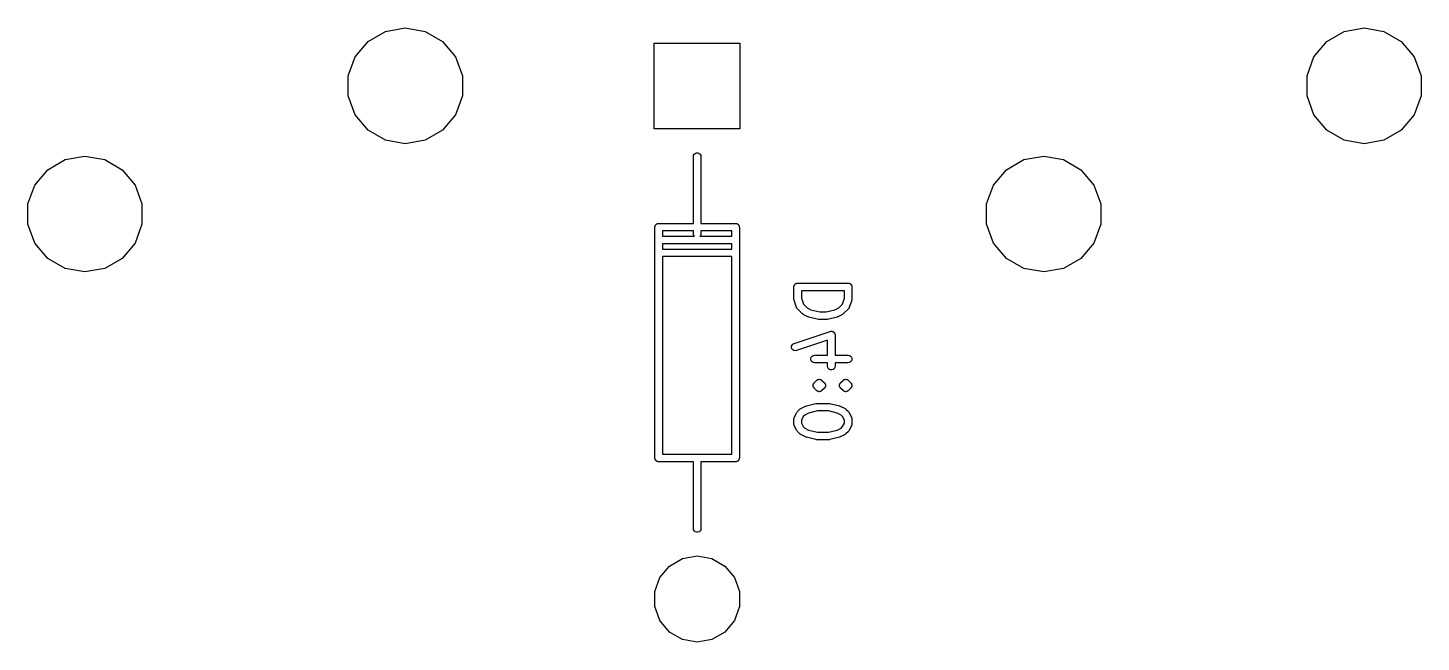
# Model space of a CAD drawing. Extents: x 17 to 274, y -105 to -6.
# Drawn here: x 17.06 to 44.67, y -27.94 to -15.77 of the extents above; entities that cross this region are included whole.
import ezdxf

# ---------------------------------------------------------------- set-up
doc = ezdxf.new("R2010")
doc.units = 0
doc.header["$MEASUREMENT"] = 0
doc.layers.add('BLACK', color=7, linetype='CONTINUOUS')

msp = doc.modelspace()

# ---------------------------------------------------------------- linework, layer by layer
at = {"layer": 'Black'}
for p, q in [((23.8025, -16.0411), (24.1476, -15.8418)), ((24.1476, -15.8418), (24.54, -15.7726)), ((24.54, -15.7726), (24.9324, -15.8418)), ((24.9324, -15.8418), (25.2775, -16.0411)), ((42.8025, -16.0411), (43.1476, -15.8418)), ((43.1476, -15.8418), (43.54, -15.7726)), ((43.54, -15.7726), (43.9324, -15.8418)), ((43.9324, -15.8418), (44.2775, -16.0411)), ((23.5464, -16.3463), (23.8025, -16.0411)), ((25.2775, -16.0411), (25.5336, -16.3463)), ((29.4728, -17.7752), (29.4728, -16.0759)), ((29.4728, -16.0759), (31.1721, -16.0759)), ((31.1721, -16.0759), (31.1721, -17.7752)), ((42.5464, -16.3463), (42.8025, -16.0411)), ((44.2775, -16.0411), (44.5336, -16.3463)), ((23.4101, -16.7208), (23.5464, -16.3463)), ((25.5336, -16.3463), (25.6699, -16.7208)), ((42.4101, -16.7208), (42.5464, -16.3463)), ((44.5336, -16.3463), (44.6699, -16.7208)), ((23.4101, -17.1192), (23.4101, -16.7208)), ((25.6699, -16.7208), (25.6699, -17.1192)), ((42.4101, -17.1192), (42.4101, -16.7208)), ((44.6699, -16.7208), (44.6699, -17.1192)), ((23.5464, -17.4937), (23.4101, -17.1192)), ((25.6699, -17.1192), (25.5336, -17.4937)), ((42.5464, -17.4937), (42.4101, -17.1192)), ((44.6699, -17.1192), (44.5336, -17.4937)), ((23.8025, -17.7989), (23.5464, -17.4937)), ((25.5336, -17.4937), (25.2775, -17.7989)), ((42.8025, -17.7989), (42.5464, -17.4937)), ((44.5336, -17.4937), (44.2775, -17.7989)), ((24.1476, -17.9982), (23.8025, -17.7989)), ((25.2775, -17.7989), (24.9324, -17.9982)), ((31.1721, -17.7752), (29.4728, -17.7752)), ((43.1476, -17.9982), (42.8025, -17.7989)), ((44.2775, -17.7989), (43.9324, -17.9982)), ((24.54, -18.0674), (24.1476, -17.9982)), ((24.9324, -17.9982), (24.54, -18.0674)), ((43.54, -18.0674), (43.1476, -17.9982)), ((43.9324, -17.9982), (43.54, -18.0674)), ((17.4525, -18.5811), (17.7976, -18.3818)), ((17.7976, -18.3818), (18.19, -18.3126)), ((18.19, -18.3126), (18.5824, -18.3818)), ((18.5824, -18.3818), (18.9275, -18.5811)), ((30.2475, -18.3225), (30.252, -18.2969)), ((30.2475, -19.6445), (30.2475, -18.3225)), ((30.252, -18.2969), (30.265, -18.2743)), ((30.265, -18.2743), (30.285, -18.2576)), ((30.285, -18.2576), (30.3094, -18.2487)), ((30.3094, -18.2487), (30.3355, -18.2487)), ((30.3355, -18.2487), (30.36, -18.2576)), ((30.36, -18.2576), (30.3799, -18.2743)), ((30.3799, -18.2743), (30.3929, -18.2969)), ((30.3929, -18.2969), (30.3975, -18.3225)), ((30.3975, -18.3225), (30.3975, -19.6445)), ((36.4525, -18.5811), (36.7976, -18.3818)), ((36.7976, -18.3818), (37.19, -18.3126)), ((37.19, -18.3126), (37.5824, -18.3818)), ((37.5824, -18.3818), (37.9275, -18.5811)), ((17.1964, -18.8863), (17.4525, -18.5811)), ((18.9275, -18.5811), (19.1836, -18.8863)), ((36.1964, -18.8863), (36.4525, -18.5811)), ((37.9275, -18.5811), (38.1836, -18.8863)), ((17.0601, -19.2608), (17.1964, -18.8863)), ((19.1836, -18.8863), (19.3199, -19.2608)), ((36.0601, -19.2608), (36.1964, -18.8863)), ((38.1836, -18.8863), (38.3199, -19.2608)), ((17.0601, -19.6592), (17.0601, -19.2608)), ((19.3199, -19.2608), (19.3199, -19.6592)), ((36.0601, -19.6592), (36.0601, -19.2608)), ((38.3199, -19.2608), (38.3199, -19.6592)), ((17.1964, -20.0337), (17.0601, -19.6592)), ((19.3199, -19.6592), (19.1836, -20.0337)), ((29.4855, -19.7195), (29.4866, -19.7131)), ((29.4855, -24.2915), (29.4855, -19.7195)), ((29.4866, -19.7065), (29.4888, -19.7003)), ((29.4866, -19.7131), (29.4866, -19.7065)), ((29.4888, -19.7003), (29.49, -19.6939)), ((29.49, -19.6939), (29.4933, -19.6882)), ((29.4933, -19.6882), (29.4955, -19.682)), ((29.4955, -19.682), (29.4997, -19.677)), ((29.4997, -19.677), (29.503, -19.6713)), ((29.503, -19.6713), (29.508, -19.6671)), ((29.508, -19.6671), (29.5123, -19.6621)), ((29.5123, -19.6621), (29.5179, -19.6588)), ((29.5179, -19.6588), (29.523, -19.6546)), ((29.523, -19.6546), (29.5291, -19.6523)), ((29.5291, -19.6523), (29.5348, -19.649)), ((29.5348, -19.649), (29.5413, -19.6479)), ((29.5413, -19.6479), (29.5474, -19.6457)), ((29.5474, -19.6457), (29.554, -19.6457)), ((29.554, -19.6457), (29.5605, -19.6445)), ((29.5605, -19.6445), (30.2475, -19.6445)), ((29.6355, -19.7945), (29.6355, -19.8985)), ((30.2475, -19.7945), (29.6355, -19.7945)), ((30.2475, -19.8465), (30.2475, -19.7945)), ((30.252, -19.8722), (30.2475, -19.8465)), ((30.265, -19.8947), (30.252, -19.8722)), ((30.3929, -19.8722), (30.3799, -19.8947)), ((30.3975, -19.8465), (30.3929, -19.8722)), ((30.3975, -19.6445), (31.0845, -19.6445)), ((30.3975, -19.7945), (30.3975, -19.8465)), ((31.0095, -19.7945), (30.3975, -19.7945)), ((31.0095, -19.8985), (31.0095, -19.7945)), ((31.0845, -19.6445), (31.0909, -19.6457)), ((31.0909, -19.6457), (31.0975, -19.6457)), ((31.0975, -19.6457), (31.1037, -19.6479)), ((31.1037, -19.6479), (31.1101, -19.649)), ((31.1101, -19.649), (31.1158, -19.6523)), ((31.1158, -19.6523), (31.122, -19.6546)), ((31.122, -19.6546), (31.127, -19.6588)), ((31.127, -19.6588), (31.1327, -19.6621)), ((31.1327, -19.6621), (31.1369, -19.6671)), ((31.1369, -19.6671), (31.1419, -19.6713)), ((31.1419, -19.6713), (31.1452, -19.677)), ((31.1452, -19.677), (31.1494, -19.682)), ((31.1494, -19.682), (31.1517, -19.6882)), ((31.1517, -19.6882), (31.1549, -19.6939)), ((31.1549, -19.6939), (31.1561, -19.7003)), ((31.1561, -19.7003), (31.1583, -19.7065)), ((31.1583, -19.7065), (31.1583, -19.7131)), ((31.1583, -19.7131), (31.1595, -19.7195)), ((31.1595, -19.7195), (31.1595, -24.2915)), ((36.1964, -20.0337), (36.0601, -19.6592)), ((38.3199, -19.6592), (38.1836, -20.0337)), ((17.4525, -20.3389), (17.1964, -20.0337)), ((19.1836, -20.0337), (18.9275, -20.3389)), ((29.6355, -19.8985), (30.2695, -19.8985)), ((29.6355, -20.0485), (29.6355, -20.1525)), ((31.0095, -20.0485), (29.6355, -20.0485)), ((29.6355, -20.1525), (31.0095, -20.1525)), ((30.2695, -19.8985), (30.265, -19.8947)), ((30.3799, -19.8947), (30.3754, -19.8985)), ((30.3754, -19.8985), (31.0095, -19.8985)), ((31.0095, -20.1525), (31.0095, -20.0485)), ((36.4525, -20.3389), (36.1964, -20.0337)), ((38.1836, -20.0337), (37.9275, -20.3389)), ((17.7976, -20.5382), (17.4525, -20.3389)), ((18.9275, -20.3389), (18.5824, -20.5382)), ((29.6355, -20.3025), (29.6355, -24.2165)), ((31.0095, -20.3025), (29.6355, -20.3025)), ((31.0095, -24.2165), (31.0095, -20.3025)), ((36.7976, -20.5382), (36.4525, -20.3389)), ((37.9275, -20.3389), (37.5824, -20.5382)), ((18.19, -20.6074), (17.7976, -20.5382)), ((18.5824, -20.5382), (18.19, -20.6074)), ((37.19, -20.6074), (36.7976, -20.5382)), ((37.5824, -20.5382), (37.19, -20.6074)), ((32.2398, -20.9031), (32.241, -20.8967)), ((32.2398, -21.1412), (32.2398, -20.9031)), ((32.241, -20.8901), (32.2432, -20.8839)), ((32.241, -20.8967), (32.241, -20.8901)), ((32.2432, -20.8839), (32.2444, -20.8775)), ((32.2444, -20.8775), (32.2476, -20.8718)), ((32.2476, -20.8718), (32.2499, -20.8656)), ((32.2499, -20.8656), (32.2541, -20.8606)), ((32.2541, -20.8606), (32.2574, -20.8549)), ((32.2574, -20.8549), (32.2624, -20.8507)), ((32.2624, -20.8507), (32.2666, -20.8457)), ((32.2666, -20.8457), (32.2723, -20.8424)), ((32.2723, -20.8424), (32.2773, -20.8382)), ((32.2773, -20.8382), (32.2835, -20.8359)), ((32.2835, -20.8359), (32.2892, -20.8327)), ((32.2892, -20.8327), (32.2957, -20.8315)), ((32.2957, -20.8315), (32.3018, -20.8293)), ((32.3018, -20.8293), (32.3084, -20.8293)), ((32.3084, -20.8293), (32.3148, -20.8281)), ((32.3148, -20.8281), (33.3148, -20.8281)), ((32.3898, -20.9781), (32.3898, -21.1291)), ((33.2398, -20.9781), (32.3898, -20.9781)), ((33.2398, -21.1291), (33.2398, -20.9781)), ((33.3148, -20.8281), (33.3213, -20.8293)), ((33.3213, -20.8293), (33.3279, -20.8293)), ((33.3279, -20.8293), (33.334, -20.8315)), ((33.334, -20.8315), (33.3405, -20.8327)), ((33.3405, -20.8327), (33.3462, -20.8359)), ((33.3462, -20.8359), (33.3523, -20.8382)), ((33.3523, -20.8382), (33.3574, -20.8424)), ((33.3574, -20.8424), (33.3631, -20.8457)), ((33.3631, -20.8457), (33.3673, -20.8507)), ((33.3673, -20.8507), (33.3723, -20.8549)), ((33.3723, -20.8549), (33.3756, -20.8606)), ((33.3756, -20.8606), (33.3798, -20.8656)), ((33.3798, -20.8656), (33.382, -20.8718)), ((33.382, -20.8718), (33.3853, -20.8775)), ((33.3853, -20.8775), (33.3865, -20.8839)), ((33.3865, -20.8839), (33.3887, -20.8901)), ((33.3887, -20.8901), (33.3887, -20.8967)), ((33.3887, -20.8967), (33.3898, -20.9031)), ((33.3898, -20.9031), (33.3898, -21.1412)), ((32.2419, -21.1531), (32.2398, -21.1412)), ((32.2437, -21.165), (32.2419, -21.1531)), ((32.2913, -21.3078), (32.2437, -21.165)), ((32.3898, -21.1291), (32.428, -21.2436)), ((32.428, -21.2436), (32.5021, -21.3177)), ((33.1276, -21.3177), (33.2017, -21.2436)), ((33.2017, -21.2436), (33.2398, -21.1291)), ((33.386, -21.165), (33.3384, -21.3078)), ((33.3878, -21.1531), (33.386, -21.165)), ((33.3898, -21.1412), (33.3878, -21.1531)), ((32.2934, -21.3116), (32.2913, -21.3078)), ((32.2945, -21.3158), (32.2934, -21.3116)), ((32.2995, -21.323), (32.2945, -21.3158)), ((32.3037, -21.3307), (32.2995, -21.323)), ((32.3069, -21.3336), (32.3037, -21.3307)), ((32.3094, -21.3371), (32.3069, -21.3336)), ((32.4047, -21.4324), (32.3094, -21.3371)), ((32.4145, -21.4393), (32.4047, -21.4324)), ((32.4242, -21.4464), (32.4145, -21.4393)), ((32.5194, -21.494), (32.4242, -21.4464)), ((32.5021, -21.3177), (32.5791, -21.3562)), ((32.5273, -21.4964), (32.5194, -21.494)), ((32.5347, -21.4997), (32.5273, -21.4964)), ((32.7252, -21.5473), (32.5347, -21.4997)), ((32.5791, -21.3562), (32.7526, -21.3996)), ((32.7526, -21.3996), (32.877, -21.3996)), ((32.877, -21.3996), (33.0506, -21.3562)), ((33.0949, -21.4997), (32.9045, -21.5473)), ((33.0506, -21.3562), (33.1276, -21.3177)), ((33.1024, -21.4964), (33.0949, -21.4997)), ((33.1103, -21.494), (33.1024, -21.4964)), ((33.2055, -21.4464), (33.1103, -21.494)), ((33.2152, -21.4392), (33.2055, -21.4464)), ((33.225, -21.4324), (33.2152, -21.4392)), ((33.3203, -21.3371), (33.225, -21.4324)), ((33.3227, -21.3336), (33.3203, -21.3371)), ((33.326, -21.3307), (33.3227, -21.3336)), ((33.3302, -21.323), (33.326, -21.3307)), ((33.3352, -21.3158), (33.3302, -21.323)), ((33.3363, -21.3116), (33.3352, -21.3158)), ((33.3384, -21.3078), (33.3363, -21.3116)), ((32.2435, -22.0225), (32.9578, -21.7844)), ((32.7344, -21.548), (32.7252, -21.5473)), ((32.7434, -21.5496), (32.7344, -21.548)), ((32.8863, -21.5496), (32.7434, -21.5496)), ((32.8953, -21.548), (32.8863, -21.5496)), ((32.9045, -21.5473), (32.8953, -21.548)), ((32.9578, -21.7844), (32.9633, -21.7836)), ((32.9633, -21.7836), (32.9685, -21.7817)), ((32.9685, -21.7817), (32.9761, -21.7817)), ((32.9761, -21.7817), (32.9836, -21.7805)), ((32.9836, -21.7805), (32.989, -21.7817)), ((32.989, -21.7817), (32.9945, -21.7817)), ((32.9945, -21.7817), (33.0017, -21.7843)), ((33.0017, -21.7843), (33.0091, -21.7858)), ((33.0091, -21.7858), (33.0138, -21.7887)), ((33.0138, -21.7887), (33.019, -21.7906)), ((33.019, -21.7906), (33.0248, -21.7954)), ((33.0248, -21.7954), (33.0313, -21.7994)), ((33.0313, -21.7994), (33.0347, -21.8037)), ((33.0347, -21.8037), (33.039, -21.8073)), ((33.039, -21.8073), (33.0427, -21.8139)), ((32.193, -22.1046), (32.1937, -22.0786)), ((32.1937, -22.0786), (32.2033, -22.0544)), ((32.2033, -22.0544), (32.2206, -22.0349)), ((32.2206, -22.0349), (32.2435, -22.0225)), ((32.9065, -21.9596), (32.2909, -22.1648)), ((32.9065, -22.2567), (32.9065, -21.9596)), ((33.0427, -21.8139), (33.0475, -21.8198)), ((33.0475, -21.8198), (33.0492, -21.8251)), ((33.0492, -21.8251), (33.052, -21.8299)), ((33.052, -21.8299), (33.0533, -21.8373)), ((33.0533, -21.8373), (33.0557, -21.8445)), ((33.0557, -21.8445), (33.0555, -21.8501)), ((33.0555, -21.8501), (33.0565, -21.8555)), ((33.0565, -21.8555), (33.0565, -22.2567)), ((32.2013, -22.1293), (32.193, -22.1046)), ((32.2175, -22.1497), (32.2013, -22.1293)), ((32.2397, -22.1634), (32.2175, -22.1497)), ((32.2652, -22.1686), (32.2397, -22.1634)), ((32.2909, -22.1648), (32.2652, -22.1686)), ((32.5743, -22.3187), (32.5832, -22.2942)), ((32.5743, -22.3447), (32.5743, -22.3187)), ((32.5832, -22.3692), (32.5743, -22.3447)), ((32.5832, -22.2942), (32.6, -22.2743)), ((32.6, -22.2743), (32.6225, -22.2612)), ((32.6225, -22.2612), (32.6482, -22.2567)), ((32.6482, -22.2567), (32.9065, -22.2567)), ((33.0565, -22.2567), (33.3148, -22.2567)), ((33.3148, -22.2567), (33.3405, -22.2612)), ((33.3405, -22.2612), (33.3631, -22.2743)), ((33.3631, -22.2743), (33.3798, -22.2942)), ((33.3798, -22.2942), (33.3887, -22.3187)), ((33.3887, -22.3447), (33.3798, -22.3692)), ((33.3887, -22.3187), (33.3887, -22.3447)), ((32.6, -22.3892), (32.5832, -22.3692)), ((32.6225, -22.4022), (32.6, -22.3892)), ((32.6482, -22.4067), (32.6225, -22.4022)), ((32.9065, -22.4067), (32.6482, -22.4067)), ((32.9065, -22.4746), (32.9065, -22.4067)), ((32.911, -22.5002), (32.9065, -22.4746)), ((32.9241, -22.5228), (32.911, -22.5002)), ((32.944, -22.5395), (32.9241, -22.5228)), ((32.9685, -22.5484), (32.944, -22.5395)), ((32.9945, -22.5484), (32.9685, -22.5484)), ((33.019, -22.5395), (32.9945, -22.5484)), ((33.039, -22.5228), (33.019, -22.5395)), ((33.052, -22.5002), (33.039, -22.5228)), ((33.0565, -22.4746), (33.052, -22.5002)), ((33.3148, -22.4067), (33.0565, -22.4067)), ((33.0565, -22.4067), (33.0565, -22.4746)), ((33.3405, -22.4022), (33.3148, -22.4067)), ((33.3631, -22.3892), (33.3405, -22.4022)), ((33.3798, -22.3692), (33.3631, -22.3892)), ((32.6211, -22.849), (32.6219, -22.8458)), ((32.6217, -22.8555), (32.6211, -22.849)), ((32.6211, -22.8621), (32.6217, -22.8555)), ((32.6219, -22.8652), (32.6211, -22.8621)), ((32.6219, -22.8425), (32.6231, -22.8394)), ((32.6219, -22.8458), (32.6219, -22.8425)), ((32.6219, -22.8685), (32.6219, -22.8652)), ((32.6231, -22.8716), (32.6219, -22.8685)), ((32.6231, -22.8394), (32.6233, -22.8361)), ((32.6233, -22.8749), (32.6231, -22.8716)), ((32.6233, -22.8361), (32.6261, -22.8302)), ((32.6261, -22.8809), (32.6233, -22.8749)), ((32.6261, -22.8302), (32.6278, -22.8238)), ((32.6278, -22.8872), (32.6261, -22.8809)), ((32.6278, -22.8238), (32.6297, -22.8211)), ((32.6297, -22.8899), (32.6278, -22.8872)), ((32.6297, -22.8211), (32.6308, -22.818)), ((32.6308, -22.893), (32.6297, -22.8899)), ((32.6308, -22.818), (32.633, -22.8155)), ((32.633, -22.8955), (32.6308, -22.893)), ((32.633, -22.8155), (32.6344, -22.8125)), ((32.6344, -22.8985), (32.633, -22.8955)), ((32.6344, -22.8125), (32.639, -22.8079)), ((32.639, -22.9032), (32.6344, -22.8985)), ((32.639, -22.8079), (32.6428, -22.8025)), ((32.6428, -22.9086), (32.639, -22.9032)), ((32.6428, -22.8025), (32.6904, -22.7549)), ((32.6904, -22.9562), (32.6428, -22.9086)), ((32.6904, -22.7549), (32.6958, -22.7511)), ((32.6958, -22.7511), (32.7004, -22.7465)), ((32.7004, -22.7465), (32.7063, -22.7437)), ((32.7063, -22.7437), (32.7117, -22.7399)), ((32.7117, -22.7399), (32.718, -22.7382)), ((32.718, -22.7382), (32.724, -22.7355)), ((32.724, -22.7355), (32.7305, -22.7349)), ((32.7305, -22.7349), (32.7369, -22.7332)), ((32.7369, -22.7332), (32.7434, -22.7338)), ((32.7434, -22.7338), (32.7499, -22.7332)), ((32.7499, -22.7332), (32.7563, -22.7349)), ((32.7563, -22.7349), (32.7628, -22.7355)), ((32.7628, -22.7355), (32.7688, -22.7382)), ((32.7688, -22.7382), (32.7751, -22.7399)), ((32.7751, -22.7399), (32.7805, -22.7437)), ((32.7805, -22.7437), (32.7864, -22.7465)), ((32.7864, -22.7465), (32.7911, -22.7511)), ((32.7911, -22.7511), (32.7964, -22.7549)), ((32.7964, -22.7549), (32.8441, -22.8025)), ((32.8441, -22.9086), (32.7964, -22.9562)), ((32.8441, -22.8025), (32.8478, -22.8079)), ((32.8478, -22.9032), (32.8441, -22.9086)), ((32.8478, -22.8079), (32.8525, -22.8125)), ((32.8525, -22.8985), (32.8478, -22.9032)), ((32.8525, -22.8125), (32.8539, -22.8155)), ((32.8539, -22.8955), (32.8525, -22.8985)), ((32.8539, -22.8155), (32.856, -22.818)), ((32.856, -22.893), (32.8539, -22.8955)), ((32.856, -22.818), (32.8571, -22.8211)), ((32.8571, -22.8899), (32.856, -22.893)), ((32.8571, -22.8211), (32.859, -22.8238)), ((32.859, -22.8872), (32.8571, -22.8899)), ((32.859, -22.8238), (32.8607, -22.8302)), ((32.8607, -22.8809), (32.859, -22.8872)), ((32.8607, -22.8302), (32.8635, -22.8361)), ((32.8635, -22.8749), (32.8607, -22.8809)), ((32.8635, -22.8361), (32.8638, -22.8394)), ((32.8638, -22.8716), (32.8635, -22.8749)), ((32.8638, -22.8394), (32.8649, -22.8425)), ((32.8649, -22.8685), (32.8638, -22.8716)), ((32.8649, -22.8425), (32.8649, -22.8458)), ((32.8649, -22.8458), (32.8657, -22.849)), ((32.8657, -22.8621), (32.8649, -22.8652)), ((32.8649, -22.8652), (32.8649, -22.8685)), ((32.8657, -22.849), (32.8652, -22.8555)), ((32.8652, -22.8555), (32.8657, -22.8621)), ((33.1449, -22.849), (33.1457, -22.8458)), ((33.1455, -22.8555), (33.1449, -22.849)), ((33.1449, -22.8621), (33.1455, -22.8555)), ((33.1457, -22.8652), (33.1449, -22.8621)), ((33.1457, -22.8425), (33.1469, -22.8394)), ((33.1457, -22.8458), (33.1457, -22.8425)), ((33.1457, -22.8685), (33.1457, -22.8652)), ((33.1469, -22.8716), (33.1457, -22.8685)), ((33.1469, -22.8394), (33.1472, -22.8361)), ((33.1472, -22.8749), (33.1469, -22.8716)), ((33.1472, -22.8361), (33.1499, -22.8302)), ((33.1499, -22.8809), (33.1472, -22.8749)), ((33.1499, -22.8302), (33.1516, -22.8238)), ((33.1516, -22.8872), (33.1499, -22.8809)), ((33.1516, -22.8238), (33.1535, -22.8211)), ((33.1535, -22.8899), (33.1516, -22.8872)), ((33.1535, -22.8211), (33.1547, -22.818)), ((33.1547, -22.893), (33.1535, -22.8899)), ((33.1547, -22.818), (33.1568, -22.8155)), ((33.1568, -22.8955), (33.1547, -22.893)), ((33.1568, -22.8155), (33.1582, -22.8125)), ((33.1582, -22.8985), (33.1568, -22.8955)), ((33.1582, -22.8125), (33.1628, -22.8079)), ((33.1628, -22.9032), (33.1582, -22.8985)), ((33.1628, -22.8079), (33.1666, -22.8025)), ((33.1666, -22.9086), (33.1628, -22.9032)), ((33.1666, -22.8025), (33.2142, -22.7549)), ((33.2142, -22.9562), (33.1666, -22.9086)), ((33.2142, -22.7549), (33.2196, -22.7511)), ((33.2196, -22.7511), (33.2242, -22.7465)), ((33.2242, -22.7465), (33.2302, -22.7437)), ((33.2302, -22.7437), (33.2355, -22.7399)), ((33.2355, -22.7399), (33.2419, -22.7382)), ((33.2419, -22.7382), (33.2478, -22.7355)), ((33.2478, -22.7355), (33.2544, -22.7349)), ((33.2544, -22.7349), (33.2607, -22.7332)), ((33.2607, -22.7332), (33.2672, -22.7338)), ((33.2672, -22.7338), (33.2738, -22.7332)), ((33.2738, -22.7332), (33.2801, -22.7349)), ((33.2801, -22.7349), (33.2866, -22.7355)), ((33.2866, -22.7355), (33.2926, -22.7382)), ((33.2926, -22.7382), (33.2989, -22.7399)), ((33.2989, -22.7399), (33.3043, -22.7437)), ((33.3043, -22.7437), (33.3102, -22.7465)), ((33.3102, -22.7465), (33.3149, -22.7511)), ((33.3149, -22.7511), (33.3203, -22.7549)), ((33.3203, -22.7549), (33.3679, -22.8025)), ((33.3679, -22.9086), (33.3203, -22.9562)), ((33.3679, -22.8025), (33.3716, -22.8079)), ((33.3716, -22.9032), (33.3679, -22.9086)), ((33.3716, -22.8079), (33.3763, -22.8125)), ((33.3763, -22.8985), (33.3716, -22.9032)), ((33.3763, -22.8125), (33.3777, -22.8155)), ((33.3777, -22.8955), (33.3763, -22.8985)), ((33.3777, -22.8155), (33.3798, -22.818)), ((33.3798, -22.893), (33.3777, -22.8955)), ((33.3798, -22.818), (33.3809, -22.8211)), ((33.3809, -22.8899), (33.3798, -22.893)), ((33.3809, -22.8211), (33.3828, -22.8238)), ((33.3828, -22.8872), (33.3809, -22.8899)), ((33.3828, -22.8238), (33.3845, -22.8302)), ((33.3845, -22.8809), (33.3828, -22.8872)), ((33.3845, -22.8302), (33.3873, -22.8361)), ((33.3873, -22.8749), (33.3845, -22.8809)), ((33.3873, -22.8361), (33.3876, -22.8394)), ((33.3876, -22.8716), (33.3873, -22.8749)), ((33.3876, -22.8394), (33.3887, -22.8425)), ((33.3887, -22.8685), (33.3876, -22.8716)), ((33.3887, -22.8425), (33.3887, -22.8458)), ((33.3887, -22.8458), (33.3896, -22.849)), ((33.3896, -22.8621), (33.3887, -22.8652)), ((33.3887, -22.8652), (33.3887, -22.8685)), ((33.3896, -22.849), (33.389, -22.8555)), ((33.389, -22.8555), (33.3896, -22.8621)), ((32.6958, -22.9599), (32.6904, -22.9562)), ((32.7004, -22.9646), (32.6958, -22.9599)), ((32.7063, -22.9673), (32.7004, -22.9646)), ((32.7117, -22.9711), (32.7063, -22.9673)), ((32.718, -22.9728), (32.7117, -22.9711)), ((32.724, -22.9756), (32.718, -22.9728)), ((32.7305, -22.9762), (32.724, -22.9756)), ((32.7369, -22.9779), (32.7305, -22.9762)), ((32.7434, -22.9773), (32.7369, -22.9779)), ((32.7499, -22.9779), (32.7434, -22.9773)), ((32.7563, -22.9762), (32.7499, -22.9779)), ((32.7628, -22.9756), (32.7563, -22.9762)), ((32.7688, -22.9728), (32.7628, -22.9756)), ((32.7751, -22.9711), (32.7688, -22.9728)), ((32.7805, -22.9673), (32.7751, -22.9711)), ((32.7864, -22.9646), (32.7805, -22.9673)), ((32.7911, -22.9599), (32.7864, -22.9646)), ((32.7964, -22.9562), (32.7911, -22.9599)), ((33.2196, -22.9599), (33.2142, -22.9562)), ((33.2242, -22.9646), (33.2196, -22.9599)), ((33.2302, -22.9673), (33.2242, -22.9646)), ((33.2355, -22.9711), (33.2302, -22.9673)), ((33.2419, -22.9728), (33.2355, -22.9711)), ((33.2478, -22.9756), (33.2419, -22.9728)), ((33.2544, -22.9762), (33.2478, -22.9756)), ((33.2607, -22.9779), (33.2544, -22.9762)), ((33.2672, -22.9773), (33.2607, -22.9779)), ((33.2738, -22.9779), (33.2672, -22.9773)), ((33.2801, -22.9762), (33.2738, -22.9779)), ((33.2866, -22.9756), (33.2801, -22.9762)), ((33.2926, -22.9728), (33.2866, -22.9756)), ((33.2989, -22.9711), (33.2926, -22.9728)), ((33.3043, -22.9673), (33.2989, -22.9711)), ((33.3102, -22.9646), (33.3043, -22.9673)), ((33.3149, -22.9599), (33.3102, -22.9646)), ((33.3203, -22.9562), (33.3149, -22.9599)), ((32.2478, -23.4886), (32.2954, -23.3934)), ((32.2954, -23.3934), (32.3025, -23.3837)), ((32.3025, -23.3837), (32.3094, -23.3739)), ((32.3094, -23.3739), (32.357, -23.3263)), ((32.357, -23.3263), (32.3669, -23.3194)), ((32.3669, -23.3194), (32.3765, -23.3122)), ((32.3765, -23.3122), (32.4718, -23.2646)), ((32.4545, -23.441), (32.4241, -23.4714)), ((32.5315, -23.4025), (32.4545, -23.441)), ((32.4718, -23.2646), (32.4796, -23.2623)), ((32.4796, -23.2623), (32.4871, -23.2589)), ((32.4871, -23.2589), (32.6776, -23.2113)), ((32.705, -23.3591), (32.5315, -23.4025)), ((32.6776, -23.2113), (32.6868, -23.2107)), ((32.6868, -23.2107), (32.6958, -23.2091)), ((32.6958, -23.2091), (32.9339, -23.2091)), ((32.9247, -23.3591), (32.705, -23.3591)), ((33.0982, -23.4025), (32.9247, -23.3591)), ((32.9339, -23.2091), (32.9429, -23.2107)), ((32.9429, -23.2107), (32.9521, -23.2113)), ((32.9521, -23.2113), (33.1426, -23.2589)), ((33.1752, -23.441), (33.0982, -23.4025)), ((33.1426, -23.2589), (33.15, -23.2623)), ((33.15, -23.2623), (33.1579, -23.2646)), ((33.1579, -23.2646), (33.2531, -23.3122)), ((33.2056, -23.4714), (33.1752, -23.441)), ((33.2531, -23.3122), (33.2628, -23.3194)), ((33.2628, -23.3194), (33.2726, -23.3263)), ((33.2726, -23.3263), (33.3203, -23.3739)), ((33.3203, -23.3739), (33.3271, -23.3837)), ((33.3271, -23.3837), (33.3343, -23.3934)), ((33.3343, -23.3934), (33.3819, -23.4886)), ((32.2398, -23.5222), (32.2406, -23.5179)), ((32.2398, -23.6174), (32.2398, -23.5222)), ((32.2406, -23.6217), (32.2398, -23.6174)), ((32.2403, -23.5136), (32.2428, -23.5052)), ((32.2406, -23.5179), (32.2403, -23.5136)), ((32.2403, -23.626), (32.2406, -23.6217)), ((32.2428, -23.6344), (32.2403, -23.626)), ((32.2428, -23.5052), (32.2444, -23.4965)), ((32.2444, -23.6431), (32.2428, -23.6344)), ((32.2444, -23.4965), (32.2465, -23.4928)), ((32.2465, -23.6468), (32.2444, -23.6431)), ((32.2465, -23.4928), (32.2478, -23.4886)), ((32.2478, -23.651), (32.2465, -23.6468)), ((32.2954, -23.7462), (32.2478, -23.651)), ((32.4241, -23.4714), (32.3898, -23.5399)), ((32.3898, -23.5399), (32.3898, -23.5997)), ((32.3898, -23.5997), (32.4241, -23.6682)), ((32.4241, -23.6682), (32.4545, -23.6986)), ((32.4545, -23.6986), (32.5315, -23.7371)), ((32.5315, -23.7371), (32.705, -23.7805)), ((32.9247, -23.7805), (33.0982, -23.7371)), ((33.0982, -23.7371), (33.1752, -23.6986)), ((33.1752, -23.6986), (33.2056, -23.6682)), ((33.2398, -23.5399), (33.2056, -23.4714)), ((33.2056, -23.6682), (33.2398, -23.5997)), ((33.2398, -23.5997), (33.2398, -23.5399)), ((33.3819, -23.651), (33.3343, -23.7462)), ((33.3819, -23.4886), (33.3832, -23.4928)), ((33.3832, -23.6468), (33.3819, -23.651)), ((33.3832, -23.4928), (33.3853, -23.4965)), ((33.3853, -23.6431), (33.3832, -23.6468)), ((33.3853, -23.4965), (33.3868, -23.5052)), ((33.3868, -23.6344), (33.3853, -23.6431)), ((33.3868, -23.5052), (33.3893, -23.5136)), ((33.3893, -23.626), (33.3868, -23.6344)), ((33.3893, -23.5136), (33.3891, -23.5179)), ((33.3891, -23.5179), (33.3898, -23.5222)), ((33.3898, -23.6174), (33.3891, -23.6217)), ((33.3891, -23.6217), (33.3893, -23.626)), ((33.3898, -23.5222), (33.3898, -23.6174)), ((32.3025, -23.7559), (32.2954, -23.7462)), ((32.3094, -23.7657), (32.3025, -23.7559)), ((32.357, -23.8133), (32.3094, -23.7657)), ((32.3669, -23.8202), (32.357, -23.8133)), ((32.3765, -23.8274), (32.3669, -23.8202)), ((32.4718, -23.875), (32.3765, -23.8274)), ((32.4796, -23.8773), (32.4718, -23.875)), ((32.4871, -23.8807), (32.4796, -23.8773)), ((32.6776, -23.9283), (32.4871, -23.8807)), ((32.6868, -23.9289), (32.6776, -23.9283)), ((32.6958, -23.9305), (32.6868, -23.9289)), ((32.9339, -23.9305), (32.6958, -23.9305)), ((32.705, -23.7805), (32.9247, -23.7805)), ((32.9429, -23.9289), (32.9339, -23.9305)), ((32.9521, -23.9283), (32.9429, -23.9289)), ((33.1426, -23.8807), (32.9521, -23.9283)), ((33.15, -23.8773), (33.1426, -23.8807)), ((33.1579, -23.875), (33.15, -23.8773)), ((33.2531, -23.8274), (33.1579, -23.875)), ((33.2628, -23.8202), (33.2531, -23.8274)), ((33.2726, -23.8133), (33.2628, -23.8202)), ((33.3203, -23.7657), (33.2726, -23.8133)), ((33.3271, -23.7559), (33.3203, -23.7657)), ((33.3343, -23.7462), (33.3271, -23.7559)), ((29.4866, -24.298), (29.4855, -24.2915)), ((29.6355, -24.2165), (31.0095, -24.2165)), ((31.1595, -24.2915), (31.1583, -24.298)), ((29.4866, -24.3045), (29.4866, -24.298)), ((29.4888, -24.3107), (29.4866, -24.3045)), ((29.49, -24.3172), (29.4888, -24.3107)), ((29.4933, -24.3229), (29.49, -24.3172)), ((29.4955, -24.329), (29.4933, -24.3229)), ((29.4997, -24.334), (29.4955, -24.329)), ((29.503, -24.3397), (29.4997, -24.334)), ((29.508, -24.3439), (29.503, -24.3397)), ((29.5123, -24.349), (29.508, -24.3439)), ((29.5179, -24.3523), (29.5123, -24.349)), ((29.523, -24.3565), (29.5179, -24.3523)), ((29.5291, -24.3587), (29.523, -24.3565)), ((29.5348, -24.362), (29.5291, -24.3587)), ((29.5413, -24.3631), (29.5348, -24.362)), ((29.5474, -24.3654), (29.5413, -24.3631)), ((29.554, -24.3654), (29.5474, -24.3654)), ((29.5605, -24.3665), (29.554, -24.3654)), ((30.2475, -24.3665), (29.5605, -24.3665)), ((30.2475, -25.6885), (30.2475, -24.3665)), ((31.0845, -24.3665), (30.3975, -24.3665)), ((30.3975, -24.3665), (30.3975, -25.6885)), ((31.0909, -24.3654), (31.0845, -24.3665)), ((31.0975, -24.3654), (31.0909, -24.3654)), ((31.1037, -24.3631), (31.0975, -24.3654)), ((31.1101, -24.362), (31.1037, -24.3631)), ((31.1158, -24.3587), (31.1101, -24.362)), ((31.122, -24.3565), (31.1158, -24.3587)), ((31.127, -24.3523), (31.122, -24.3565)), ((31.1327, -24.349), (31.127, -24.3523)), ((31.1369, -24.3439), (31.1327, -24.349)), ((31.1419, -24.3397), (31.1369, -24.3439)), ((31.1452, -24.334), (31.1419, -24.3397)), ((31.1494, -24.329), (31.1452, -24.334)), ((31.1517, -24.3229), (31.1494, -24.329)), ((31.1549, -24.3172), (31.1517, -24.3229)), ((31.1561, -24.3107), (31.1549, -24.3172)), ((31.1583, -24.3045), (31.1561, -24.3107)), ((31.1583, -24.298), (31.1583, -24.3045)), ((30.252, -25.7142), (30.2475, -25.6885)), ((30.265, -25.7367), (30.252, -25.7142)), ((30.285, -25.7535), (30.265, -25.7367)), ((30.3094, -25.7624), (30.285, -25.7535)), ((30.3355, -25.7624), (30.3094, -25.7624)), ((30.36, -25.7535), (30.3355, -25.7624)), ((30.3799, -25.7367), (30.36, -25.7535)), ((30.3929, -25.7142), (30.3799, -25.7367)), ((30.3975, -25.6885), (30.3929, -25.7142)), ((29.5838, -26.6591), (29.7742, -26.4322)), ((29.7742, -26.4322), (30.0308, -26.2841)), ((30.0308, -26.2841), (30.3225, -26.2326)), ((30.3225, -26.2326), (30.6142, -26.2841)), ((30.6142, -26.2841), (30.8707, -26.4322)), ((30.8707, -26.4322), (31.0611, -26.6591)), ((29.4825, -26.9374), (29.5838, -26.6591)), ((31.0611, -26.6591), (31.1624, -26.9374)), ((29.4825, -27.2336), (29.4825, -26.9374)), ((31.1624, -26.9374), (31.1624, -27.2336)), ((29.5838, -27.512), (29.4825, -27.2336)), ((31.1624, -27.2336), (31.0611, -27.512)), ((29.7742, -27.7389), (29.5838, -27.512)), ((31.0611, -27.512), (30.8707, -27.7389)), ((30.0308, -27.887), (29.7742, -27.7389)), ((30.8707, -27.7389), (30.6142, -27.887)), ((30.3225, -27.9384), (30.0308, -27.887)), ((30.6142, -27.887), (30.3225, -27.9384))]:
    msp.add_line(p, q, dxfattribs=at)

doc.saveas('drawing.dxf')
